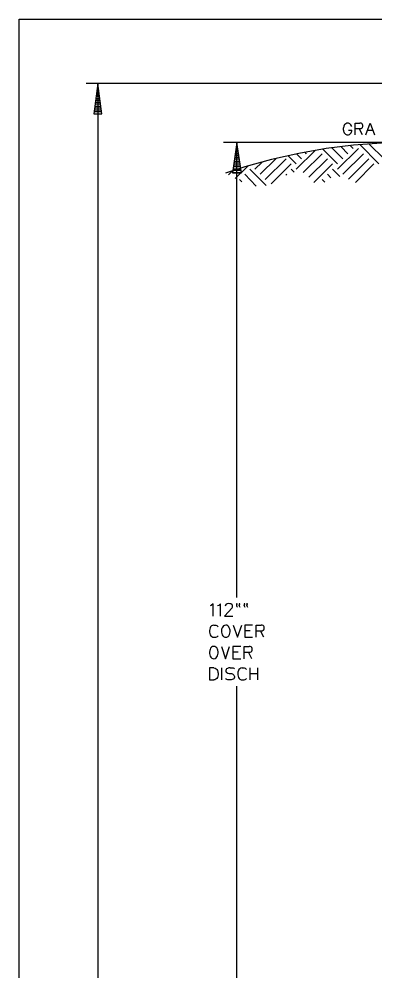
# Model space of a CAD drawing. Extents: x 11 to 601, y 12 to 779.
# Drawn here: x 11.4 to 146.6, y 418.2 to 778.7 of the extents above; entities that cross this region are included whole.
import ezdxf

# ---------------------------------------------------------------- set-up
doc = ezdxf.new("R2010")
doc.units = 0
doc.layers.add('DH152', color=7, linetype='CONTINUOUS')

msp = doc.modelspace()

# ---------------------------------------------------------------- linework, layer by layer
at = {"layer": 'DH152', "color": 7}
for points in [[(11.4, 778.739981), (600.899985, 778.739981)], [(11.4, 12.24), (11.4, 778.739981)], [(211.319995, 754.319981), (36.779999, 754.319981)], [(41.339999, 753.719981), (41.159999, 753.719981)], [(41.219999, 754.319981), (41.219999, 343.979991)], [(40.679999, 750.119981), (41.819999, 750.119981)], [(41.699999, 750.839981), (40.799999, 750.839981)], [(40.859999, 751.559981), (41.639999, 751.559981)], [(41.519999, 752.279981), (40.979999, 752.279981)], [(41.099999, 752.999981), (41.399999, 752.999981)], [(42.299999, 746.519981), (40.199999, 746.519981)], [(40.319999, 747.239981), (42.179999, 747.239981)], [(42.059999, 747.959981), (40.439999, 747.959981)], [(40.499999, 748.679981), (41.999999, 748.679981)], [(41.879999, 749.399981), (40.619999, 749.399981)], [(39.719999, 742.919981), (42.719999, 742.919981)], [(42.659999, 743.639981), (39.839999, 743.639981)], [(39.959999, 744.359981), (42.539999, 744.359981)], [(42.479999, 745.079981), (40.019999, 745.079981)], [(40.139999, 745.799981), (42.359999, 745.799981)], [(137.459997, 738.119982), (137.159997, 738.719982), (136.739997, 739.139982), (136.199997, 739.319982), (135.659997, 739.319982), (135.179997, 739.139982), (134.759997, 738.779982), (134.459997, 738.239982), (134.339997, 737.579982), (134.339997, 737.579982)], [(138.719997, 734.939982), (138.719997, 739.379982), (140.579996, 739.379982)], [(141.719996, 738.299982), (141.719996, 738.539982), (141.599996, 738.719982), (141.539996, 738.899982), (141.359996, 739.079982), (141.239996, 739.199982), (140.999996, 739.319982), (140.819996, 739.319982), (140.579996, 739.379982), (140.579996, 739.379982)], [(142.859996, 734.939982), (144.479996, 739.379982), (146.039996, 734.939982)], [(134.339997, 736.679982), (134.339997, 737.579982)], [(134.339997, 736.679982), (134.399997, 736.319982), (134.459997, 736.019982), (134.639997, 735.719982), (134.819997, 735.419982), (135.059997, 735.239982), (135.299997, 735.059982), (135.599997, 734.939982), (135.959997, 734.939982), (135.959997, 734.939982)], [(135.959997, 734.939982), (136.259997, 734.939982), (136.559997, 735.059982), (136.799997, 735.239982), (137.039997, 735.419982), (137.279997, 735.719982), (137.399997, 736.019982), (137.519997, 736.319982), (137.519997, 736.679982), (137.519997, 736.679982)], [(136.259997, 736.679982), (137.519997, 736.679982)], [(138.719997, 737.279982), (140.579996, 737.279982)], [(141.539996, 734.939982), (140.279996, 737.279982)], [(140.579996, 737.279982), (140.819996, 737.279982), (140.999996, 737.339982), (141.239996, 737.459982), (141.359996, 737.579982), (141.539996, 737.699982), (141.599996, 737.879982), (141.719996, 738.119982), (141.719996, 738.299982), (141.719996, 738.299982)], [(143.519996, 736.679982), (145.379996, 736.679982)], [(154.739996, 731.999982), (88.919998, 731.999982)], [(160.259996, 731.999982), (159.179996, 731.999982), (148.679996, 731.759982), (138.179997, 730.979982), (127.739997, 729.719982), (117.359997, 727.919982), (107.099997, 725.579982), (96.959998, 722.759982), (89.639998, 720.419982)], [(93.899998, 559.799986), (93.899998, 731.999982)], [(94.499998, 728.579982), (93.479998, 728.579982)], [(93.599998, 729.299982), (94.379998, 729.299982)], [(94.319998, 730.019982), (93.659998, 730.019982)], [(93.779998, 730.739982), (94.199998, 730.739982)], [(94.079998, 731.459982), (93.899998, 731.459982)], [(116.459997, 721.979982), (123.539997, 728.999982)], [(132.119997, 723.899982), (126.539997, 729.479982)], [(134.099997, 725.879982), (129.959997, 730.019982)], [(132.119997, 721.979982), (139.979997, 729.779982)], [(136.019997, 727.799982), (133.439997, 730.439982)], [(137.999997, 729.779982), (136.919997, 730.859982)], [(147.779996, 723.899982), (140.519996, 731.219982)], [(149.759996, 725.879982), (144.119996, 731.459982)], [(92.939998, 724.979982), (95.039998, 724.979982)], [(94.919998, 725.699982), (93.059998, 725.699982)], [(93.179998, 726.419982), (94.799998, 726.419982)], [(94.739998, 727.139982), (93.239998, 727.139982)], [(93.359998, 727.859982), (94.619998, 727.859982)], [(102.779997, 719.999982), (108.779997, 725.999982)], [(104.699997, 718.019982), (112.559997, 725.879982)], [(116.459997, 723.899982), (113.339997, 727.019982)], [(118.439997, 725.879982), (116.579997, 727.739982)], [(119.099997, 720.659982), (126.239997, 727.799982)], [(120.359997, 727.799982), (119.819997, 728.339982)], [(121.259997, 718.919982), (128.219997, 725.879982)], [(134.099997, 719.999982), (141.899996, 727.799982)], [(136.199997, 718.199982), (143.879996, 725.879982)], [(90.779998, 719.759982), (92.339998, 721.319982)], [(95.579998, 721.379982), (92.399998, 721.379982)], [(92.519998, 722.099982), (95.459998, 722.099982)], [(95.339998, 722.819982), (92.639998, 722.819982)], [(92.759998, 723.539982), (95.219998, 723.539982)], [(95.159998, 724.259982), (92.819998, 724.259982)], [(93.299998, 718.379982), (98.039998, 723.119982)], [(105.059997, 715.739982), (98.819998, 721.979982)], [(100.799997, 721.979982), (103.499997, 724.619982)], [(106.979997, 716.399982), (114.479997, 723.899982)], [(115.619997, 720.839982), (114.479997, 721.979982)], [(123.119997, 716.879982), (130.199997, 723.899982)], [(132.959997, 719.159982), (130.199997, 721.979982)], [(138.839997, 716.939982), (145.859996, 723.899982)], [(92.279998, 720.659982), (95.639998, 720.659982)], [(95.819998, 717.119982), (94.919998, 718.019982)], [(101.279997, 715.559982), (96.899998, 719.999982)], [(112.919997, 719.639982), (112.559997, 719.999982)], [(127.319997, 716.999982), (126.239997, 718.019982)], [(129.599997, 718.619982), (128.219997, 719.999982)], [(84.899998, 552.839986), (84.899998, 557.459986), (84.239998, 556.859986), (83.759998, 556.679986)], [(87.719998, 552.839986), (87.719998, 557.459986), (87.059998, 556.859986), (86.639998, 556.679986)], [(89.279998, 552.839986), (92.099998, 555.959986)], [(91.319998, 557.519986), (90.779998, 557.579986), (90.299998, 557.459986), (89.879998, 557.279986), (89.639998, 556.919986), (89.519998, 556.559986)], [(92.099998, 555.959986), (92.279998, 556.259986), (92.339998, 556.619986), (92.219998, 556.919986), (92.039998, 557.219986), (91.679998, 557.399986), (91.319998, 557.519986)], [(93.779998, 557.339986), (93.839998, 557.219986), (93.959998, 557.159986), (94.079998, 557.219986), (94.079998, 557.339986), (94.079998, 557.459986), (93.959998, 557.459986), (93.839998, 557.459986), (93.779998, 557.339986), (93.779998, 557.039986), (93.839998, 556.739986), (93.899998, 556.499986), (94.139998, 556.259986)], [(94.799998, 557.339986), (94.739998, 557.039986), (94.799998, 556.739986), (94.919998, 556.499986), (95.099998, 556.259986)], [(96.659998, 557.339986), (96.719998, 557.219986), (96.839998, 557.159986), (96.899998, 557.219986), (96.959998, 557.339986), (96.899998, 557.459986), (96.839998, 557.459986), (96.719998, 557.459986), (96.659998, 557.339986), (96.599998, 557.039986), (96.659998, 556.739986), (96.779998, 556.499986), (96.959998, 556.259986)], [(97.679998, 557.339986), (97.619998, 557.039986), (97.679998, 556.739986), (97.799998, 556.499986), (97.979998, 556.259986)], [(89.279998, 552.839986), (92.399998, 552.839986)], [(85.199998, 549.419986), (84.719998, 549.299986), (84.359998, 549.119986), (83.999998, 548.759986), (83.819998, 548.339986), (83.639998, 547.859986), (83.579998, 547.319986), (83.579998, 546.779986), (83.639998, 546.239986), (83.819998, 545.759986), (84.059998, 545.339986), (84.419998, 545.039986), (84.839998, 544.859986), (85.199998, 544.799986)], [(85.199998, 549.419986), (85.619998, 549.419986), (85.979998, 549.359986), (86.339998, 549.239986), (86.639998, 549.059986), (86.879998, 548.759986)], [(92.579998, 549.419986), (94.199998, 544.799986), (95.759998, 549.419986)], [(99.899998, 549.419986), (96.959998, 549.419986), (96.959998, 544.799986), (99.899998, 544.799986)], [(101.219997, 544.799986), (101.219997, 549.419986), (103.199997, 549.419986)], [(104.339997, 548.339986), (104.279997, 548.699986), (104.099997, 548.999986), (103.859997, 549.239986), (103.499997, 549.359986), (103.199997, 549.419986)], [(103.199997, 547.259986), (103.559997, 547.259986), (103.859997, 547.439986), (104.099997, 547.679986), (104.279997, 547.979986), (104.339997, 548.339986)], [(85.199998, 544.799986), (85.619998, 544.799986), (85.979998, 544.799986), (86.339998, 544.919986), (86.639998, 545.099986), (86.879998, 545.399986)], [(98.939998, 547.259986), (96.959998, 547.259986)], [(101.219997, 547.259986), (103.199997, 547.259986)], [(104.159997, 544.799986), (102.839997, 547.259986)], [(88.079998, 541.319986), (89.639998, 536.699987), (91.199998, 541.319986)], [(95.399998, 541.319986), (92.399998, 541.319986), (92.399998, 536.699987), (95.399998, 536.699987)], [(96.659998, 536.699987), (96.659998, 541.319986), (98.639998, 541.319986)], [(99.779998, 540.239986), (99.719998, 540.599986), (99.599998, 540.899986), (99.299998, 541.139986), (98.999998, 541.319986), (98.639998, 541.319986)], [(94.379998, 539.159987), (92.399998, 539.159987)], [(96.659998, 539.159987), (98.639998, 539.159987)], [(99.659998, 536.699987), (98.339998, 539.159987)], [(98.639998, 539.159987), (98.999998, 539.219987), (99.359998, 539.339987), (99.599998, 539.579987), (99.779998, 539.939987), (99.779998, 540.239986)], [(85.199998, 533.279987), (83.579998, 533.279987), (83.579998, 528.659987), (85.199998, 528.659987)], [(85.199998, 533.279987), (85.679998, 533.159987), (86.099998, 532.919987), (86.399998, 532.619987), (86.639998, 532.199987), (86.759998, 531.659987), (86.819998, 531.179987), (86.819998, 530.639987), (86.759998, 530.099987), (86.579998, 529.619987), (86.339998, 529.199987), (85.979998, 528.899987), (85.619998, 528.659987), (85.199998, 528.659987)], [(88.139998, 533.279987), (88.139998, 528.659987)], [(91.379998, 533.279987), (90.839998, 533.219987), (90.359998, 533.039987), (90.059998, 532.859987), (89.819998, 532.559987), (89.759998, 532.259987), (89.759998, 531.959987), (89.879998, 531.659987), (90.179998, 531.419987), (90.539998, 531.239987), (91.019998, 531.119987), (91.379998, 531.059987)], [(91.379998, 533.279987), (92.159998, 533.219987), (92.579998, 533.219987), (92.819998, 533.099987), (93.059998, 532.919987)], [(91.379998, 531.059987), (91.859998, 531.059987), (92.279998, 530.939987), (92.579998, 530.759987), (92.819998, 530.519987), (92.939998, 530.279987), (93.059998, 529.979987), (92.999998, 529.679987), (92.939998, 529.379987), (92.759998, 529.139987), (92.519998, 528.959987), (92.159998, 528.779987), (91.799998, 528.659987), (91.379998, 528.659987)], [(95.939998, 533.279987), (95.459998, 533.159987), (95.039998, 532.919987), (94.739998, 532.619987), (94.499998, 532.199987), (94.319998, 531.659987), (94.259998, 531.179987), (94.259998, 530.639987), (94.379998, 530.099987), (94.559998, 529.619987), (94.799998, 529.199987), (95.099998, 528.899987), (95.519998, 528.659987), (95.939998, 528.659987)], [(95.939998, 533.279987), (96.299998, 533.219987), (96.719998, 533.219987), (97.019998, 533.099987), (97.319998, 532.919987), (97.559998, 532.619987)], [(98.819998, 533.279987), (98.819998, 528.659987)], [(98.819998, 531.059987), (101.759997, 531.059987)], [(101.759997, 533.279987), (101.759997, 528.659987)], [(91.379998, 528.659987), (90.839998, 528.659987), (90.479998, 528.659987), (90.179998, 528.779987), (89.939998, 528.959987), (89.759998, 529.259987)], [(95.939998, 528.659987), (96.299998, 528.659987), (96.719998, 528.659987), (97.019998, 528.779987), (97.319998, 528.959987), (97.559998, 529.259987)], [(93.899998, 236.219994), (93.899998, 526.319987)]]:
    msp.add_lwpolyline(points, dxfattribs=at)
for points in [[(39.719999, 742.859981), (42.719999, 742.859981), (41.219999, 754.319981)], [(95.639998, 720.599982), (93.899998, 731.999982), (92.219998, 720.599982)], [(94.799998, 557.339986), (94.859998, 557.219986), (94.919998, 557.159986), (95.039998, 557.219986), (95.099998, 557.339986), (95.039998, 557.459986), (94.919998, 557.459986), (94.859998, 557.459986)], [(97.619998, 557.339986), (97.679998, 557.219986), (97.799998, 557.159986), (97.919998, 557.219986), (97.979998, 557.339986), (97.919998, 557.459986), (97.799998, 557.459986), (97.679998, 557.459986)], [(89.759998, 544.799986), (90.179998, 544.859986), (90.599998, 545.099986), (90.899998, 545.399986), (91.139998, 545.879986), (91.319998, 546.359986), (91.379998, 546.899986), (91.379998, 547.439986), (91.259998, 547.919986), (91.079998, 548.399986), (90.839998, 548.819986), (90.539998, 549.179986), (90.119998, 549.359986), (89.759998, 549.419986), (89.279998, 549.299986), (88.859998, 549.119986), (88.559998, 548.759986), (88.319998, 548.339986), (88.139998, 547.859986), (88.079998, 547.319986), (88.079998, 546.779986), (88.199998, 546.239986), (88.379998, 545.759986), (88.619998, 545.339986), (88.919998, 545.039986), (89.339998, 544.859986)], [(85.199998, 536.699987), (85.679998, 536.759987), (86.099998, 536.999987), (86.399998, 537.359987), (86.639998, 537.779987), (86.759998, 538.259987), (86.819998, 538.799987), (86.819998, 539.339987), (86.759998, 539.879987), (86.579998, 540.359986), (86.339998, 540.779986), (85.979998, 541.079986), (85.619998, 541.259986), (85.199998, 541.319986), (84.719998, 541.259986), (84.359998, 541.019986), (83.999998, 540.659986), (83.819998, 540.239986), (83.639998, 539.759987), (83.579998, 539.219987), (83.579998, 538.679987), (83.639998, 538.199987), (83.819998, 537.659987), (84.059998, 537.299987), (84.419998, 536.939987), (84.839998, 536.759987)]]:
    msp.add_lwpolyline(points, close=True, dxfattribs=at)

doc.saveas('drawing.dxf')
